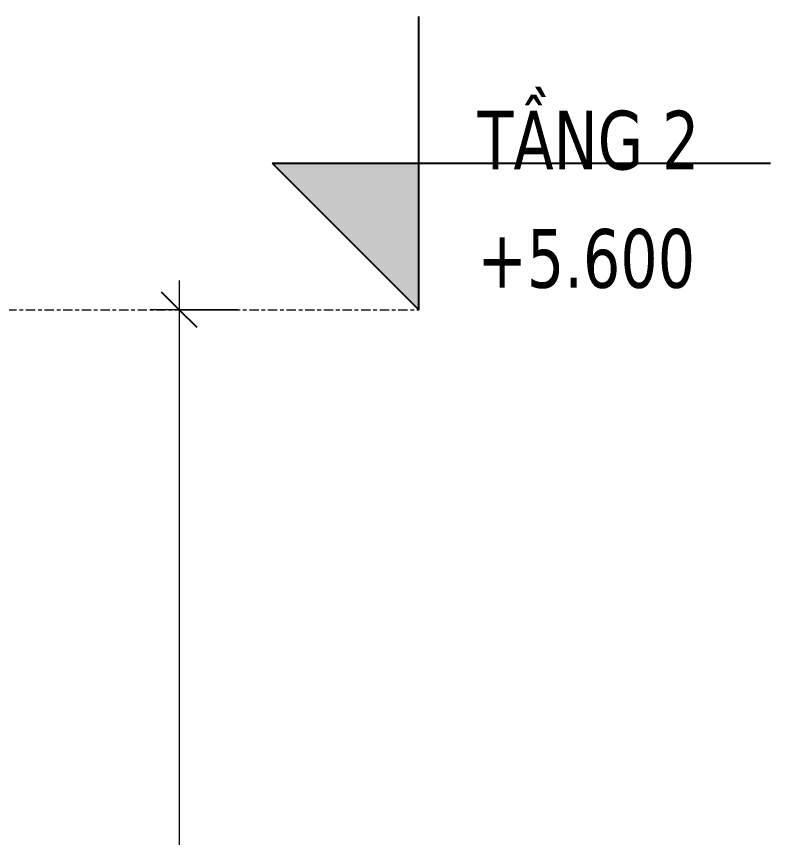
# Model space of a CAD drawing. Header units: millimetres. Extents: x 31157 to 224036, y 218 to 80529.
# Drawn here: x 57716 to 59002, y 4700 to 6100 of the extents above; entities that cross this region are included whole.
import ezdxf

# ---------------------------------------------------------------- set-up
doc = ezdxf.new("R2010")
doc.units = ezdxf.units.MM
doc.linetypes.add('Centre', pattern=[31.75, 6.35, -4.7625, 15.875, -4.7625])
for name, color, linetype, lineweight in [('A-ANNO-DIMS', 211, 'Continuous', 9), ('A-ANNO-DIMS-50', 211, 'Continuous', 9), ('A-FLOR-LEVL', 51, 'Continuous', 9), ('A-FLOR-LEVL-1', 51, 'Continuous', 25), ('A-FLOR-LEVL-2', 51, 'Centre', 9)]:
    doc.layers.add(name, color=color, linetype=linetype, lineweight=lineweight)
doc.styles.add('Tahoma_B_1', font='tahomabd.ttf', dxfattribs={"width": 0.85, "height": 100})
doc.styles.add('UTM Avo', font='', dxfattribs={"width": 0.9, "height": 125})
doc.styles.get('UTM Avo').set_extended_font_data('UTM Avo')
doc.dimstyles.new('1_Dim_chi_tiet_2_5', dxfattribs={"dimscale": 304.8, "dimtxt": 124.912619, "dimasz": 0.19685, "dimexe": 0.164042, "dimexo": 0.0625, "dimgap": 0.016404, "dimtad": 1, "dimdec": 0, "dimrnd": 5, "dimzin": 0, "dimdsep": 46, "dimtxsty": 'UTM Avo', "dimblk1": 'OBLIQUE', "dimblk2": 'OBLIQUE', "dimsah": 1, "dimcen": 0.09, "dimdle": 0.164042, "dimazin": 0, "dimtfac": 1, "dimtdec": 4, "dimtix": 1, "dimtmove": 0, "dimatfit": 3, "dimfxl": 0.328084, "dimfxlon": 1, "dimtvp": 1, "dimtolj": 1, "dimtzin": 0, "dimarcsym": 2})

# ---------------------------------------------------------------- blocks, each defined once
blk = doc.blocks.new('Level - CAO ĐỘ LEVEL-350587-TKCS_CĂN HỘ LOẠI 2 - MẶT CẮT 1')
at = {"layer": 'A-FLOR-LEVL'}
blk.add_hatch(color=256, dxfattribs=at).paths.add_polyline_path([(43913.1, 2450), (43913.1, 2200), (43663.1, 2450)])
at = {"layer": 'A-FLOR-LEVL-1'}
for p, q in [((43913.1, 2200), (43913.1, 2700)), ((43663.1, 2450), (43913.1, 2200)), ((43663.1, 2450), (44513.1, 2450))]:
    blk.add_line(p, q, dxfattribs=at)
blk = doc.blocks.new('DIMBLOCK55-TKCS_CĂN HỘ LOẠI 2 - MẶT CẮT 1')
at = {"layer": 'A-ANNO-DIMS-50'}
for p, q in [((57993.7, 5650), (57993.7, 2150)), ((58093.7, 5600), (57943.7, 5600)), ((57993.7, 5600), (58093.7, 5600)), ((58093.7, 2200), (57943.7, 2200)), ((57993.7, 2200), (58093.7, 2200))]:
    blk.add_line(p, q, dxfattribs=at)
at = {"layer": 'A-ANNO-DIMS-50', "lineweight": 25}
for p, q in [((57993.7, 5600), (57963.7, 5630)), ((57993.7, 5600), (58023.7, 5570)), ((57993.7, 2200), (57963.7, 2230)), ((57993.7, 2200), (58023.7, 2170))]:
    blk.add_line(p, q, dxfattribs=at)
at = {"layer": 'A-ANNO-DIMS-50', "color": 0, "insert": (57831.3, 3728.8), "char_height": 125, "width": 410.824, "attachment_point": 1, "rotation": 90, "line_spacing_factor": 1.110334, "style": 'UTM Avo'}
blk.add_mtext('3400', dxfattribs=at)
blk = doc.blocks.new('_Oblique')
at = {"color": 0, "linetype": 'ByBlock', "lineweight": -2}
blk.add_line((-0.5, -0.5), (0.5, 0.5), dxfattribs=at)

msp = doc.modelspace()

# ---------------------------------------------------------------- linework, layer by layer
at = {"layer": 'A-FLOR-LEVL-2'}
msp.add_line((47212.2, 5600), (58402.4, 5600), dxfattribs=at)

# ---------------------------------------------------------------- block references
at = {"layer": 'A-FLOR-LEVL-1'}
msp.add_blockref('Level - CAO ĐỘ LEVEL-350587-TKCS_CĂN HỘ LOẠI 2 - MẶT CẮT 1', (14489.3, 3400), dxfattribs=at)

# ---------------------------------------------------------------- texts
at = {"layer": 'A-FLOR-LEVL', "char_height": 100, "line_spacing_factor": 0.996129, "style": 'Tahoma_B_1'}
for s, insert, width, attachment_point in [('\\pt510,1020,1530,2040,2550,3060,3570,4080,4590,5100,5610,6120,6630,7140,7650,8160,8670,9180,9690,10200,10710,11220,11730,12240,12750,13260,13770,14280,14790,15300,15810,16320;TẦNG 2', (58502.7, 5837.2), 452.625, 7), ('\\pt212.5,425,637.5,850,1062.5,1275,1487.5,1700,1912.5,2125,2337.5,2550,2762.5,2975,3187.5,3400,3612.5,3825,4037.5,4250,4462.5,4675,4887.5,5100,5312.5,5525,5737.5,5950,6162.5,6375,6587.5,6800;+5.600', (58502.7, 5737.5), 441.575, 1)]:
    msp.add_mtext(s, dxfattribs=dict(at, insert=insert, width=width, attachment_point=attachment_point))

# ---------------------------------------------------------------- dimensions: what is measured, and where the dimension line sits
at = {"layer": 'A-ANNO-DIMS'}
dim = msp.add_linear_dim(base=(57993.7, 2200), p1=(58093.7, 5600), p2=(58093.7, 2200), angle=90, dimstyle='1_Dim_chi_tiet_2_5', override={"dimpost": '<>', "dimfxl": 3400}, dxfattribs=at)
dim.commit()
dim.dimension.update_dxf_attribs({"geometry": 'DIMBLOCK55-TKCS_CĂN HỘ LOẠI 2 - MẶT CẮT 1', "text_midpoint": (57924, 3900)})

doc.saveas('drawing.dxf')
